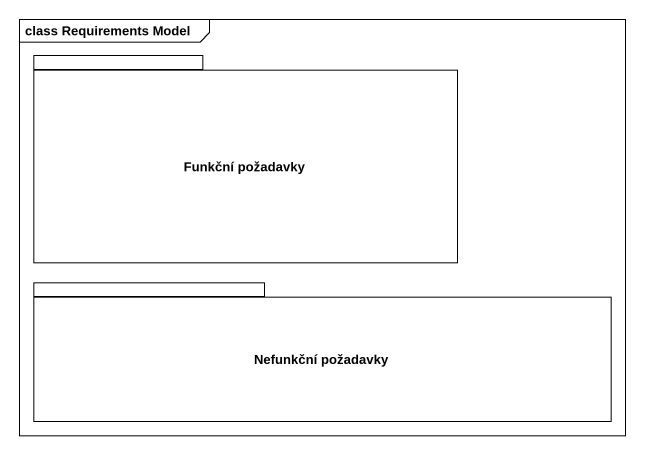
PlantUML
@startuml
mainframe class Requirements Model
package "Funkční požadavky" as Funkční_požadavky {
}
package "Nefunkční požadavky" as Nefunkční_požadavky {
}
@enduml
